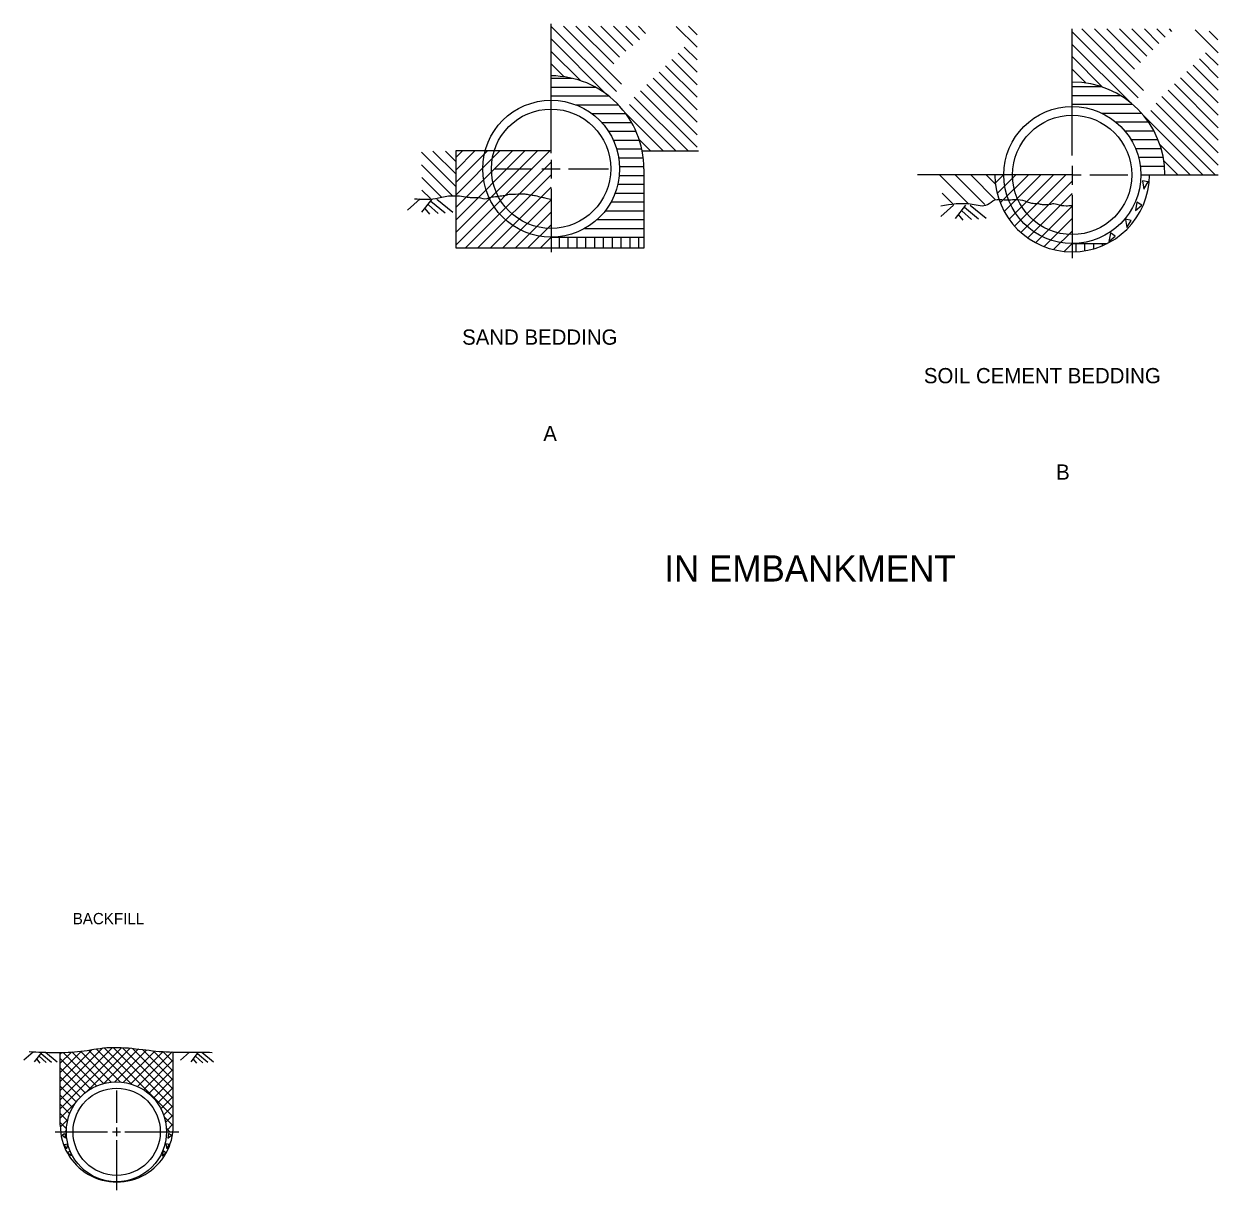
# Model space of a CAD drawing. Extents: x -2031 to -1759, y 732 to 958.
# Drawn here: x -1861.7 to -1763.8, y 754.9 to 850.5 of the extents above; entities that cross this region are included whole.
import ezdxf

# ---------------------------------------------------------------- set-up
doc = ezdxf.new("R2010")
doc.units = 0
for name, color, linetype in [('pp_PRESENTATION', 7, 'Continuous'), ('rd_EARTHWORK', 7, 'Continuous'), ('rd_EARTHWORK-anno', 7, 'Continuous'), ('rd_EXCAVATION-DITCH', 7, 'Continuous')]:
    doc.layers.add(name, color=color, linetype=linetype)

msp = doc.modelspace()

# ---------------------------------------------------------------- linework, layer by layer
at = {"layer": 'pp_PRESENTATION'}
for p, q in [((-1829.206, 836.175), (-1830.235, 835.252)), ((-1828.226, 836.172), (-1829.074, 835.085)), ((-1827.829, 836.169), (-1826.519, 835.1)), ((-1828.803, 835.397), (-1828.428, 834.941)), ((-1828.522, 835.709), (-1827.722, 834.987)), ((-1828.31, 836.009), (-1827.139, 835.053)), ((-1785.479, 835.669), (-1786.508, 834.746)), ((-1784.5, 835.666), (-1785.347, 834.579)), ((-1784.795, 835.203), (-1783.996, 834.481)), ((-1784.583, 835.503), (-1783.412, 834.547)), ((-1784.102, 835.663), (-1782.793, 834.594)), ((-1785.077, 834.891), (-1784.702, 834.434)), ((-1860.928, 766.249), (-1861.683, 765.578)), ((-1860.213, 766.244), (-1860.835, 765.452)), ((-1860.636, 765.68), (-1860.364, 765.345)), ((-1860.43, 765.907), (-1859.847, 765.377)), ((-1860.274, 766.126), (-1859.421, 765.423)), ((-1859.922, 766.241), (-1858.968, 765.456)), ((-1848.102, 766.239), (-1848.857, 765.568)), ((-1847.386, 766.234), (-1848.009, 765.443)), ((-1847.81, 765.67), (-1847.537, 765.335)), ((-1847.603, 765.897), (-1847.021, 765.367)), ((-1847.448, 766.116), (-1846.595, 765.413)), ((-1847.096, 766.231), (-1846.142, 765.446))]:
    msp.add_line(p, q, dxfattribs=at)
at = {"layer": 'rd_EARTHWORK'}
for p, q in [((-1826.274, 840.109), (-1826.274, 832.158)), ((-1818.452, 840.109), (-1826.274, 840.109)), ((-1810.999, 840.109), (-1806.384, 840.109)), ((-1810.859, 838.637), (-1810.859, 832.13)), ((-1775.731, 838.154), (-1788.412, 838.154)), ((-1770.12, 838.154), (-1763.78, 838.154)), ((-1818.458, 833.035), (-1810.859, 833.035)), ((-1775.738, 832.53), (-1772.863, 832.53)), ((-1775.738, 832.53), (-1772.863, 832.53)), ((-1810.859, 832.13), (-1826.274, 832.13)), ((-1858.702, 762.333), (-1854.418, 766.616)), ((-1858.702, 761.583), (-1853.686, 766.599)), ((-1858.702, 763.082), (-1855.2, 766.585)), ((-1855.089, 766.595), (-1849.436, 760.943)), ((-1854.36, 766.616), (-1849.436, 761.692)), ((-1853.589, 766.595), (-1849.436, 762.442)), ((-1858.702, 763.832), (-1856.089, 766.445)), ((-1858.702, 764.581), (-1856.969, 766.314)), ((-1858.702, 765.331), (-1857.783, 766.25)), ((-1858.702, 766.08), (-1858.574, 766.208)), ((-1858.702, 760.249), (-1858.702, 766.206)), ((-1858.702, 765.712), (-1856.214, 763.223)), ((-1858.453, 766.212), (-1855.719, 763.478)), ((-1857.744, 766.253), (-1855.163, 763.671)), ((-1857.05, 766.308), (-1854.531, 763.789)), ((-1856.507, 763.029), (-1852.979, 766.557)), ((-1856.385, 766.392), (-1853.794, 763.801)), ((-1855.749, 766.506), (-1852.867, 763.624)), ((-1855.099, 763.688), (-1852.288, 766.498)), ((-1854.227, 763.81), (-1851.623, 766.414)), ((-1853.516, 763.771), (-1850.958, 766.329)), ((-1852.903, 763.635), (-1850.256, 766.282)), ((-1852.787, 766.542), (-1849.436, 763.191)), ((-1852.361, 763.428), (-1849.522, 766.267)), ((-1851.954, 766.458), (-1849.436, 763.941)), ((-1851.878, 763.161), (-1849.436, 765.603)), ((-1851.09, 766.344), (-1849.436, 764.69)), ((-1850.28, 766.283), (-1849.436, 765.44)), ((-1849.514, 766.267), (-1849.436, 766.189)), ((-1849.436, 760.248), (-1849.436, 766.265)), ((-1858.702, 764.962), (-1856.656, 762.916)), ((-1851.447, 762.843), (-1849.436, 764.853)), ((-1858.702, 764.213), (-1857.048, 762.559)), ((-1851.065, 762.475), (-1849.436, 764.104)), ((-1858.702, 763.463), (-1857.392, 762.153)), ((-1858.702, 762.714), (-1857.685, 761.697)), ((-1850.732, 762.059), (-1849.436, 763.354)), ((-1858.702, 760.834), (-1857.416, 762.12)), ((-1858.702, 761.965), (-1857.924, 761.186)), ((-1850.45, 761.592), (-1849.436, 762.605)), ((-1850.224, 761.068), (-1849.436, 761.856)), ((-1858.702, 761.215), (-1858.099, 760.612)), ((-1858.7, 760.086), (-1858.075, 760.712)), ((-1850.181, 760.938), (-1849.436, 760.193)), ((-1850.065, 760.477), (-1849.436, 761.106)), ((-1858.702, 760.466), (-1858.192, 759.955)), ((-1858.323, 759.714), (-1858.197, 759.84)), ((-1850.004, 760.011), (-1849.706, 759.714)), ((-1849.993, 759.8), (-1849.436, 760.357))]:
    msp.add_line(p, q, dxfattribs=at)
for points in [[(-1769.977, 837.657), (-1769.859, 836.988), (-1769.519, 837.576), (-1769.977, 837.675)], [(-1770.438, 835.902), (-1770.556, 835.233), (-1770.036, 835.669), (-1770.432, 835.919)], [(-1771.378, 834.498), (-1771.26, 833.829), (-1770.92, 834.417), (-1771.378, 834.516)], [(-1772.612, 833.372), (-1772.73, 832.703), (-1772.209, 833.14), (-1772.605, 833.39)], [(-1817.782, 832.13), (-1817.782, 833.037)], [(-1817.057, 832.13), (-1817.057, 833.037)], [(-1816.333, 832.13), (-1816.333, 833.036)], [(-1815.608, 832.13), (-1815.608, 833.036)], [(-1814.884, 832.13), (-1814.884, 833.036)], [(-1814.159, 832.13), (-1814.159, 833.036)], [(-1813.435, 832.13), (-1813.435, 833.036)], [(-1812.71, 832.13), (-1812.71, 833.036)], [(-1811.982, 832.13), (-1811.982, 833.036)], [(-1811.258, 832.13), (-1811.258, 833.036)], [(-1775.423, 831.847), (-1775.423, 832.53)], [(-1774.698, 831.925), (-1774.698, 832.53)], [(-1773.974, 832.09), (-1773.974, 832.53)], [(-1773.249, 832.349), (-1773.249, 832.53)], [(-1858.337, 759.572), (-1858.268, 759.181), (-1858.572, 759.436), (-1858.341, 759.582)], [(-1849.822, 759.572), (-1849.891, 759.181), (-1849.586, 759.436), (-1849.818, 759.582)], [(-1858.115, 758.715), (-1858.184, 758.324), (-1858.383, 758.668), (-1858.115, 758.726)], [(-1857.889, 758.125), (-1857.82, 757.734), (-1858.125, 757.989), (-1857.893, 758.136)], [(-1850.269, 758.125), (-1850.338, 757.734), (-1850.034, 757.989), (-1850.265, 758.136)], [(-1850.043, 758.715), (-1849.974, 758.324), (-1849.776, 758.668), (-1850.043, 758.726)]]:
    msp.add_lwpolyline(points, dxfattribs=at)
for centre, radius in [((-1818.456, 838.652), 5.615), ((-1818.463, 838.652), 4.891), ((-1775.735, 838.147), 5.615), ((-1775.743, 838.147), 4.891), ((-1854.096, 759.709), 4.103), ((-1854.079, 759.709), 3.574)]:
    msp.add_circle(centre, radius, dxfattribs=at)
for centre, radius, start, end in [((-1818.467, 838.66), 7.607, 359.83082, 89.9321), ((-1775.746, 838.154), 7.607, 359.9914, 89.93709), ((-1775.741, 838.178), 6.34, 180.23028, 359.77294), ((-1854.069, 760.222), 4.633, 179.66548, 0.31427)]:
    msp.add_arc(centre, radius, start, end, dxfattribs=at)
for points in [[(-1829.652, 836.186), (-1827.951, 836.21), (-1826.868, 836.42), (-1825.966, 836.42), (-1825.335, 836.33), (-1825.034, 836.3), (-1824.432, 836.3), (-1823.711, 836.21), (-1823.47, 836.3), (-1822.869, 836.39), (-1822.387, 836.45), (-1822.147, 836.481), (-1821.996, 836.541), (-1821.605, 836.571), (-1820.703, 836.601), (-1820.342, 836.541), (-1820.102, 836.511), (-1819.741, 836.45), (-1819.26, 836.33), (-1818.989, 836.27), (-1818.51, 836.151)], [(-1786.511, 835.621), (-1783.949, 835.751), (-1782.689, 835.714), (-1782.081, 836.104), (-1781.329, 836.104), (-1780.216, 836.134), (-1779.434, 835.954), (-1779.074, 835.834), (-1778.592, 835.804), (-1778.292, 835.743), (-1777.961, 835.713), (-1777.57, 835.743), (-1777.239, 835.804), (-1776.998, 835.743), (-1776.247, 835.623), (-1775.789, 835.646)], [(-1861.247, 766.288), (-1859.105, 766.211), (-1857.02, 766.31), (-1854.895, 766.607), (-1852.525, 766.521), (-1850.309, 766.284), (-1848.018, 766.244), (-1846.257, 766.223)]]:
    msp.add_spline(points, degree=3, dxfattribs=at)
at = {"layer": 'rd_EXCAVATION-DITCH'}
for p, q in [((-1818.458, 839.917), (-1818.458, 850.528)), ((-1775.737, 839.733), (-1775.737, 850.114)), ((-1818.458, 839.372), (-1818.458, 837.85)), ((-1823.118, 838.658), (-1820.027, 838.658)), ((-1819.208, 838.658), (-1817.722, 838.658)), ((-1817.025, 838.658), (-1813.753, 838.658)), ((-1775.737, 838.891), (-1775.737, 837.345)), ((-1775.731, 838.153), (-1775.002, 838.153)), ((-1774.305, 838.153), (-1771.171, 838.153)), ((-1818.458, 837.032), (-1818.458, 831.819)), ((-1775.737, 836.527), (-1775.737, 831.314)), ((-1854.074, 760.432), (-1854.074, 763.091)), ((-1854.074, 759.356), (-1854.074, 760.064)), ((-1859.126, 759.714), (-1854.836, 759.714)), ((-1854.425, 759.714), (-1853.774, 759.714)), ((-1854.074, 754.93), (-1854.074, 759.016)), ((-1853.406, 759.714), (-1848.979, 759.714))]:
    msp.add_line(p, q, dxfattribs=at)
for points in [[(-1813.107, 844.973), (-1818.458, 850.323)], [(-1812.696, 845.586), (-1817.456, 850.346)], [(-1813.329, 847.244), (-1816.431, 850.346)], [(-1812.853, 847.792), (-1815.406, 850.346)], [(-1812.332, 848.296), (-1814.382, 850.346)], [(-1811.757, 848.745), (-1813.357, 850.346)], [(-1811.218, 849.231), (-1812.333, 850.346)], [(-1810.714, 849.752), (-1811.308, 850.346)], [(-1806.5, 848.611), (-1808.198, 850.31)], [(-1806.5, 849.636), (-1807.209, 850.346)], [(-1770.33, 844.47), (-1775.737, 849.877)], [(-1769.907, 845.072), (-1774.949, 850.114)], [(-1770.639, 846.829), (-1773.925, 850.114)], [(-1770.139, 847.353), (-1772.9, 850.114)], [(-1769.633, 847.872), (-1771.875, 850.114)], [(-1769.133, 848.396), (-1770.851, 850.114)], [(-1768.639, 848.927), (-1769.826, 850.114)], [(-1768.121, 849.433), (-1768.802, 850.114)], [(-1767.572, 849.91), (-1767.777, 850.114)], [(-1763.78, 848.167), (-1765.652, 850.038)], [(-1763.816, 849.233), (-1764.526, 849.942)], [(-1813.911, 844.752), (-1818.457, 849.298)], [(-1770.946, 844.062), (-1775.733, 848.849)], [(-1816.061, 845.877), (-1818.457, 848.273)], [(-1806.5, 846.562), (-1808.054, 848.116)], [(-1806.5, 847.587), (-1807.541, 848.628)], [(-1763.78, 847.142), (-1764.804, 848.166)], [(-1817.4, 846.191), (-1818.457, 847.248)], [(-1806.5, 844.513), (-1809.078, 847.092)], [(-1806.5, 845.538), (-1808.566, 847.604)], [(-1773.25, 845.342), (-1775.73, 847.821)], [(-1763.78, 845.093), (-1765.829, 847.142)], [(-1763.78, 846.117), (-1765.317, 847.654)], [(-1818.458, 846.073), (-1816.754, 846.073)], [(-1806.5, 842.464), (-1810.103, 846.067)], [(-1806.5, 843.488), (-1809.591, 846.579)], [(-1774.609, 845.675), (-1775.727, 846.794)], [(-1763.78, 843.043), (-1766.854, 846.117)], [(-1763.78, 844.068), (-1766.341, 846.629)], [(-1818.458, 845.349), (-1814.843, 845.349)], [(-1806.5, 840.414), (-1811.128, 845.042)], [(-1806.5, 841.439), (-1810.615, 845.555)], [(-1775.726, 845.387), (-1773.387, 845.387)], [(-1775.718, 845.759), (-1775.724, 845.766)], [(-1763.78, 840.994), (-1767.878, 845.093)], [(-1763.78, 842.019), (-1767.366, 845.605)], [(-1818.458, 844.624), (-1813.745, 844.624)], [(-1807.218, 840.109), (-1811.64, 844.53)], [(-1775.734, 843.938), (-1770.801, 843.938)], [(-1775.73, 844.662), (-1771.804, 844.662)], [(-1763.78, 838.945), (-1768.868, 844.033)], [(-1763.78, 839.97), (-1768.391, 844.58)], [(-1816.448, 843.9), (-1812.952, 843.9)], [(-1815.126, 843.175), (-1812.345, 843.175)], [(-1809.268, 840.109), (-1812.374, 843.215)], [(-1808.243, 840.109), (-1812.041, 843.907)], [(-1773.311, 843.213), (-1770.061, 843.213)], [(-1764.014, 838.154), (-1769.291, 843.431)], [(-1814.32, 842.451), (-1811.871, 842.451)], [(-1772.174, 842.489), (-1769.49, 842.489)], [(-1765.038, 838.154), (-1769.827, 842.943)], [(-1813.757, 841.726), (-1811.505, 841.726)], [(-1813.357, 841.002), (-1811.229, 841.002)], [(-1810.29, 840.107), (-1811.241, 841.057)], [(-1771.441, 841.764), (-1769.045, 841.764)], [(-1770.924, 841.04), (-1768.702, 841.04)], [(-1826.271, 837.198), (-1829.099, 840.026)], [(-1826.272, 838.224), (-1828.155, 840.107)], [(-1826.273, 839.25), (-1827.132, 840.108)], [(-1826.274, 832.39), (-1818.556, 840.109)], [(-1826.274, 833.415), (-1819.58, 840.109)], [(-1826.274, 834.439), (-1820.605, 840.109)], [(-1826.274, 835.464), (-1821.63, 840.109)], [(-1826.274, 836.489), (-1822.654, 840.109)], [(-1826.274, 837.513), (-1823.679, 840.109)], [(-1826.274, 838.538), (-1824.703, 840.109)], [(-1826.274, 839.563), (-1825.728, 840.109)], [(-1813.083, 840.277), (-1811.033, 840.277)], [(-1770.558, 840.315), (-1768.447, 840.315)], [(-1766.062, 838.154), (-1768.547, 840.638)], [(-1825.51, 832.13), (-1818.453, 839.187)], [(-1812.916, 839.552), (-1810.912, 839.552)], [(-1770.311, 839.591), (-1768.27, 839.591)], [(-1767.087, 838.153), (-1768.214, 839.28)], [(-1826.538, 836.441), (-1829.083, 838.986)], [(-1824.485, 832.13), (-1818.453, 838.162)], [(-1812.867, 838.103), (-1810.859, 838.103)], [(-1812.846, 838.828), (-1810.859, 838.828)], [(-1784.22, 835.747), (-1786.605, 838.131)], [(-1782.908, 835.715), (-1785.347, 838.154)], [(-1782.017, 836.106), (-1784.056, 838.144)], [(-1782.032, 837.401), (-1782.792, 838.161)], [(-1782.043, 837.49), (-1781.378, 838.154)], [(-1781.886, 836.622), (-1780.354, 838.154)], [(-1781.636, 835.847), (-1779.329, 838.154)], [(-1781.31, 835.149), (-1778.305, 838.154)], [(-1780.917, 834.518), (-1777.28, 838.154)], [(-1780.462, 833.948), (-1776.255, 838.154)], [(-1770.169, 838.866), (-1768.166, 838.866)], [(-1827.424, 836.301), (-1829.067, 837.945)], [(-1823.461, 832.13), (-1818.454, 837.136)], [(-1812.987, 837.379), (-1810.859, 837.379)], [(-1779.949, 833.436), (-1775.737, 837.648)], [(-1828.351, 836.204), (-1829.052, 836.905)], [(-1822.436, 832.13), (-1818.455, 836.111)], [(-1813.208, 836.654), (-1810.859, 836.654)], [(-1785.459, 835.697), (-1786.406, 836.644)], [(-1779.376, 832.984), (-1775.737, 836.623)], [(-1814.023, 835.205), (-1810.859, 835.205)], [(-1813.544, 835.93), (-1810.859, 835.93)], [(-1778.742, 832.594), (-1775.737, 835.598)], [(-1821.412, 832.13), (-1818.456, 835.085)], [(-1814.697, 834.481), (-1810.859, 834.481)], [(-1778.041, 832.271), (-1775.737, 834.574)], [(-1820.387, 832.13), (-1818.457, 834.06)], [(-1815.706, 833.756), (-1810.859, 833.756)], [(-1777.263, 832.024), (-1775.737, 833.549)], [(-1819.362, 832.13), (-1818.458, 833.034)], [(-1776.39, 831.872), (-1775.737, 832.524)]]:
    msp.add_lwpolyline(points, dxfattribs=at)

# ---------------------------------------------------------------- texts
at = {"layer": 'rd_EARTHWORK-anno'}
for s, height, p in [('SAND BEDDING', 1.25044, (-1825.753, 824.229)), ('SOIL CEMENT BEDDING', 1.25044, (-1787.902, 821.068)), ('A', 1.25, (-1819.101, 816.327)), ('B', 1.25, (-1777.058, 813.167)), ('IN EMBANKMENT', 2.14361, (-1809.18, 804.818))]:
    msp.add_text(s, height=height, dxfattribs=at).set_placement(p)
msp.add_text('BACKFILL', height=0.9266, rotation=0.01683, dxfattribs=at).set_placement((-1857.679, 776.722))

doc.saveas('drawing.dxf')
